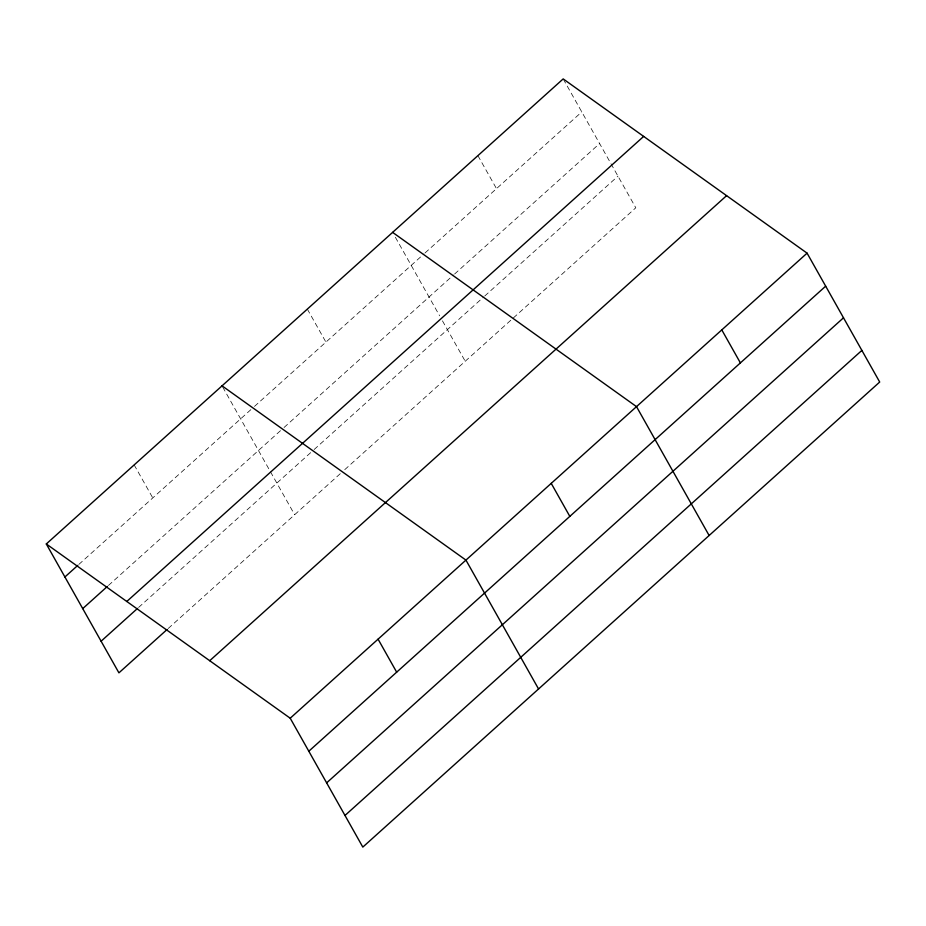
<?xml version="1.0" encoding="UTF-8"?>
<svg xmlns="http://www.w3.org/2000/svg" width="926" height="926" viewBox="0 0 926 926"><rect width="100%" height="100%" fill="white"/><g stroke="black" fill="none" stroke-linecap="round" stroke-linejoin="round"><path stroke-width="0.69" stroke-dasharray="4.63 3.47" d="M78.837 564.443L253.435 407.347M254.5 406.387L424.004 253.874M425.069 252.914L581.783 111.919M108.446 585.475L282.986 428.425M284.05 427.476L453.555 274.964M454.62 274.003L599.608 143.553M138.599 607.456L313.081 450.476M314.145 449.515L483.65 297.003M484.715 296.042L617.966 176.148M168.208 628.488L340.502 473.475M344.761 469.644L635.792 207.783L563.865 80.122M477.897 155.637L496.498 188.649M395.367 237.264L439.63 315.824M442.454 320.836L465.222 361.244M307.328 309.11L325.929 342.122M222.726 387.068L269.767 470.547M270.473 471.797L294.653 514.717M134.166 464.91L152.767 497.922"/><path stroke-width="1.39" d="M46.3 543.967L563.182 78.907L807.078 253.157L879.7 382.033L362.818 847.093L290.208 718.217L46.3 543.967L118.922 672.843L167.143 629.46M64.901 576.979L77.761 565.404M82.727 608.613L107.37 586.436M126.793 601.472L643.663 136.411M101.096 641.209L137.523 608.428M209.716 660.713L726.597 195.652M290.208 718.217L807.078 253.157M308.809 751.229L825.679 286.169M326.635 782.864L843.505 317.803M344.993 815.459L861.875 350.398M392.612 232.368L636.509 406.63L709.131 535.506M222.043 385.841L465.94 560.103L538.562 688.979M721.794 329.899L740.395 362.911M551.225 483.36L569.826 516.372M378.074 639.16L396.675 672.172"/></g></svg>
